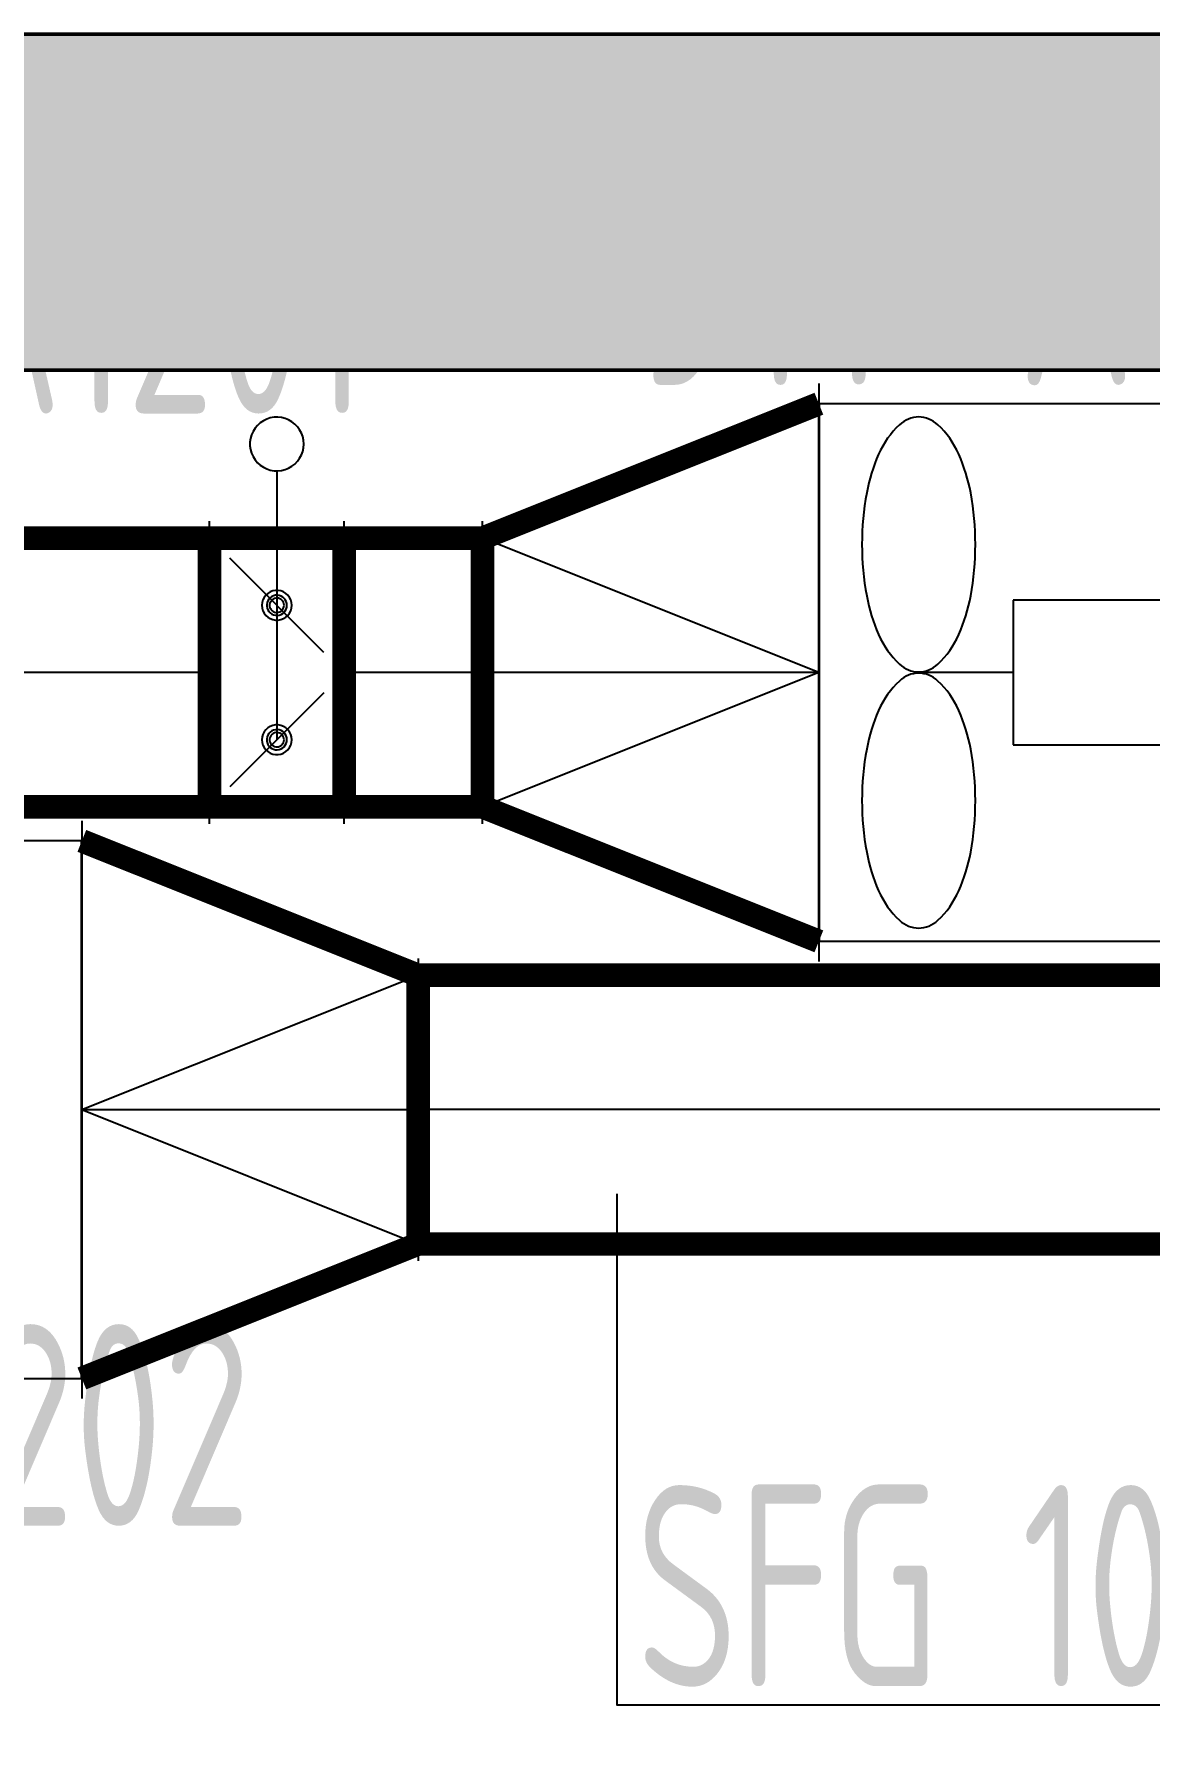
# Model space of a CAD drawing. Extents: x 4 to 13611208, y -605838 to 574722.
# Drawn here: x 13131604 to 13133263, y 412472 to 415009 of the extents above; entities that cross this region are included whole.
import ezdxf

# ---------------------------------------------------------------- set-up
doc = ezdxf.new("R2010")
doc.units = 0
doc.header["$LTSCALE"] = 1000
doc.header["$MEASUREMENT"] = 0
doc.linetypes.add('CENTER2', pattern=[28.575000000000003, 19.05, -3.175, 3.175, -3.175])
doc.linetypes.add('CONTINOUS', pattern=[0])
doc.layers.add('1-车站轮廓', color=8, linetype='CONTINOUS', lineweight=5)
for name, color, linetype in [('DUCT-X-S中心线', 5, 'CENTER2'), ('DUCT-X-S标注', 7, 'Continuous'), ('DUCT-X-S法兰', 4, 'Continuous'), ('DUCT-X-S管', 3, 'Continuous'), ('DUCT-X-S管端线', 4, 'Continuous'), ('DUCT-X-S管设备', 7, 'Continuous'), ('DUCT-X-S阀门', 7, 'Continuous'), ('填充', 8, 'Continuous')]:
    doc.layers.add(name, color=color, linetype=linetype)
doc.styles.add('67', font='gbenor.shx', dxfattribs={"width": 0.7, "bigfont": 'hztxt.shx'})

# ---------------------------------------------------------------- blocks, each defined once
blk = doc.blocks.new('$轴流风机$00000011')
for p, q in [((-500, 500), (-500, -500)), ((500, 500), (-500, 500)), ((500, -500), (500, 500)), ((-339.4800092864898, 134.6796910074772), (-339.4800092864898, -134.6796910074772)), ((87.95522044965765, 134.6796910074772), (-339.4800092864898, 134.6796910074772)), ((87.95522044965765, -134.6796910074772), (87.95522044965765, 134.6796910074772)), ((87.95522044965765, 0), (288.4946038684575, 0)), ((-339.4800092864898, -134.6796910074772), (87.95522044965765, -134.6796910074772)), ((-500, -500), (500, -500))]:
    blk.add_line(p, q)
for centre, radius, start, end in [((355.1290658579092, 328.7278263123881), 170.2906702038428, 129.1821255884627, 153.0603398671826), ((288.4946038684575, 410.4818086252635), 64.8209345055534, 90, 129.1821255884627), ((288.4946038684575, 410.4818086252635), 64.82093450552276, 50.81787441153735, 90), ((221.8601418790058, 328.7278263123881), 170.2906702037323, 26.93966013281736, 50.81787441153735), ((462.4428888200782, 274.1909822780144), 290.6672624295167, 153.0603398671826, 168.1126115914812), ((114.5463189241127, 274.1909822780144), 290.6672624295164, 11.88738840851878, 26.93966013281736), ((633.07206670288, 238.2729985965852), 465.0358888982827, 168.1126115914812, 180), ((-56.08285895868903, 238.2729985965852), 465.0358888982828, 0, 11.88738840851878), ((633.07206670288, 238.2729985965852), 465.0358888974643, 180, 191.8873884085187), ((-56.08285895868903, 238.2729985965852), 465.035888898019, 348.1126115914813, 0), ((462.4428888200782, 202.3550149151561), 290.6672624290152, 191.8873884085187, 206.9396601328174), ((114.5463189241127, 202.3550149151561), 290.6672624293529, 333.0603398671827, 348.1126115914813), ((355.1290658579092, 147.8181708826014), 170.2906702042031, 206.9396601328174, 230.8178744115374), ((221.8601418790058, 147.8181708826014), 170.2906702039885, 309.1821255884627, 333.0603398671827), ((288.4946038684575, 66.06418856972596), 64.82093450569862, 230.8178744115374, 270), ((288.4946038684575, 66.06418856972596), 64.82093450561933, 270, 309.1821255884627), ((355.1290658579092, -147.8181708826014), 170.2906702042102, 129.1821255884627, 153.0603398671826), ((288.4946038684575, -66.06418856972596), 64.82093450570038, 90, 129.1821255884627), ((288.4946038684575, -66.06418856972596), 64.82093450561933, 50.81787441153735, 90), ((221.8601418790058, -147.8181708826014), 170.290670203996, 26.93966013281736, 50.81787441153735), ((462.4428888200782, -202.3550149151561), 290.6672624290063, 153.0603398671826, 168.1126115914812), ((114.5463189241127, -202.3550149151561), 290.6672624293437, 11.88738840851878, 26.93966013281736), ((633.07206670288, -238.2729985965852), 465.0358888974643, 168.1126115914812, 180), ((-56.08285895868903, -238.2729985965852), 465.035888898019, 0, 11.88738840851878), ((633.07206670288, -238.2729985965852), 465.0358888982922, 180, 191.8873884085187), ((-56.08285895868903, -238.2729985965852), 465.0358888982919, 348.1126115914813, 0), ((462.4428888200782, -274.1909822780144), 290.6672624295167, 191.8873884085187, 206.9396601328174), ((114.5463189241127, -274.1909822780144), 290.6672624295169, 333.0603398671827, 348.1126115914813), ((355.1290658579092, -328.7278263123881), 170.2906702038428, 206.9396601328174, 230.8178744115374), ((221.8601418790058, -328.7278263123881), 170.2906702037334, 309.1821255884627, 333.0603398671827), ((288.4946038684575, -410.4818086252635), 64.82093450555568, 230.8178744115374, 270), ((288.4946038684575, -410.4818086252635), 64.82093450552276, 270, 309.1821255884627)]:
    blk.add_arc(centre, radius, start, end)
for p in [(-500, 0), (500, 0)]:
    blk.add_point(p)

msp = doc.modelspace()

# ---------------------------------------------------------------- hatches: boundary and pattern name
at = {"layer": '填充'}
h = msp.add_hatch(dxfattribs=at)
h.set_pattern_fill('钢筋混凝土', color=8, scale=50, angle=359.9999999999933, style=0)
h.set_pattern_definition([(44.99999999999328, (12621580.34526829, -396485.7291703445), (-88.38834764830804, 88.38834764832883), []), (49.99999999999328, (12621580.34526829, -396485.7291703445), (358.630091300373, -31.37606749133969), [37.5, -412.5]), (354.9999999999932, (12621580.34526829, -396485.7291703445), (-69.37566680645583, 376.096066850014), [30, -330]), (100.4513999999933, (12621610.23110829, -396488.3438403446), (289.2546908570513, 344.7197710304428), [31.87009499999994, -350.571055999999]), (46.1841999999933, (12621580.34526829, -396385.7291703445), (533.6205243128124, -82.75950716457174), [56.25, -618.75]), (96.63559999999316, (12621624.81364079, -396392.6258238446), (467.3313527744089, 487.058935450166), [47.80514399999998, -525.8564999999998]), (351.1841999999933, (12621580.34526829, -396385.7291703445), (467.3309725668709, 487.0593004626074), [45, -495]), (20.99999999999329, (12621630.34526829, -396410.7291703445), (298.4535260592072, -201.3094453327045), [37.5, -412.5]), (325.9999999999933, (12621630.34526829, -396410.7291703445), (121.6576659608335, 362.5750225234123), [30, -330]), (71.45139999999327, (12621655.21638479, -396427.5049733445), (420.1113142907639, 161.2652483549268), [31.870095, -350.571056]), (37.49999999999331, (12621580.34526829, -396485.7291703445), (6.079927658664889, 166.446926915655), [0, -326, 0, -335, 0, -331.25]), (7.499999999993239, (12621580.34526829, -396485.7291703445), (131.5347687210975, 197.2058559411647), [0, -191, 0, -318.5, 0, -126.25]), (327.4999999999932, (12621468.84526829, -396485.7291703445), (266.9112180862032, -11.27743586722124), [0, -125, 0, -390, 0, -517.5]), (317.4999999999933, (12621418.84526829, -396485.7291703445), (291.593084671199, 50.05249116612461), [0, -162.4999999999994, 0, -258.9999999999989, 0, -367.4999999999989])])
h.paths.add_polyline_path([(13129399.14108447, 413209.2224849954), (13129399.1410843, 412809.2224849954), (13128399.14110185, 412809.2224848956), (13128399.14110181, 413209.2224848956), (13128599.14109296, 413209.2224849155), (13128599.14109283, 412909.2224849954), (13129199.14109335, 412909.2224849954), (13129199.14109332, 413209.2224849755)], flags=0)
h.paths.add_polyline_path([(13126899.14109167, 411559.2224849954), (13134889.14109164, 411559.2224849954), (13134889.14109164, 411809.2224849954), (13134989.14109164, 411809.2224849954), (13134989.14109164, 411559.2224849954), (13135699.14109167, 411559.2224849954), (13135699.14109166, 414509.2224849954), (13126899.14109167, 414509.2224849954)], flags=16)
edge = h.paths.add_edge_path()
edge.add_line((13136199.14109167, 410959.2224849954), (13126399.14109167, 410959.2224849954))
edge.add_line((13126399.14109167, 410959.2224849954), (13126399.14109167, 415009.2224849954))
edge.add_line((13126399.14109167, 415009.2224849954), (13136199.14109167, 415009.2224849954))
edge.add_line((13136199.14109167, 415009.2224849954), (13136199.14109167, 410959.2224849954))
edge.add_line((13136199.14109167, 410959.2224849954), (13135599.14109166, 410959.2224849954))

# ---------------------------------------------------------------- linework, layer by layer
at = {"layer": '1-车站轮廓', "color": 8, "lineweight": 50}
for points in [[(13136199.14109167, 410959.2224849954), (13126399.14109167, 410959.2224849954), (13126399.14109167, 415009.2224849954), (13136199.14109167, 415009.2224849954), (13136199.14109167, 410959.2224849954), (13135599.14109166, 410959.2224849954)], [(13126899.14109167, 411559.2224849954), (13134889.14109164, 411559.2224849954), (13134889.14109164, 411809.2224849954), (13134989.14109164, 411809.2224849954), (13134989.14109164, 411559.2224849954), (13135699.14109167, 411559.2224849954), (13135699.14109166, 414509.2224849954), (13126899.14109167, 414509.2224849954), (13126899.14109167, 411559.2224849954)]]:
    msp.add_lwpolyline(points, dxfattribs=at)
at = {"layer": 'DUCT-X-S中心线'}
for p, q in [((13131864.56218521, 414059.2224849526), (13130474.14108517, 414059.2224851729)), ((13132270.70163495, 414059.2224849426), (13132064.96218521, 414059.2224849519)), ((13132770.90163495, 414059.2224849202), (13132270.90163495, 414059.2224849426)), ((13131674.79025547, 413408.7352397262), (13132174.79025547, 413408.7352397262)), ((13133695.76218521, 413408.7352397262), (13132174.99025547, 413408.7352397262))]:
    msp.add_line(p, q, dxfattribs=at)
at = {"layer": 'DUCT-X-S标注'}
msp.add_lwpolyline([(13132470.46218521, 413283.5964844499), (13132470.46218521, 412523.0964844499), (13134618.46218521, 412523.0964844499)], dxfattribs=at)
at = {"layer": 'DUCT-X-S法兰'}
for p, q in [((13132771.00163495, 414489.2224849202), (13132771.00163495, 413629.2224849202)), ((13131864.66218521, 413834.2224849526), (13131864.66218521, 414284.2224849526)), ((13132064.86218521, 413834.2224849519), (13132064.86218521, 414284.2224849519)), ((13132270.80163495, 413834.2224849426), (13132270.80163495, 414284.2224849426)), ((13131674.69025547, 413838.7352397262), (13131674.69025547, 412978.7352397262)), ((13132174.89025547, 413633.7352397262), (13132174.89025547, 413183.7352397262))]:
    msp.add_line(p, q, dxfattribs=at)
at = {"layer": 'DUCT-X-S法兰', "color": 18, "true_color": 0x000000}
for p in [(13131864.56218521, 414059.2224849526, 2650), (13131864.76218521, 414059.2224849526, 2650), (13132064.76218521, 414059.2224849519, 2650), (13132064.96218521, 414059.2224849519, 2650), (13132270.70163495, 414059.2224849426, 2650), (13132270.90163495, 414059.2224849426, 2650), (13132770.90163495, 414059.2224849202, 2650), (13132771.10163495, 414059.2224849202, 2650), (13131674.59025547, 413408.7352397262, 2050), (13131674.79025547, 413408.7352397262, 2050), (13132174.79025547, 413408.7352397262, 2050), (13132174.99025547, 413408.7352397262, 2050)]:
    msp.add_point(p, dxfattribs=at)
at = {"layer": 'DUCT-X-S管'}
for p, q in [((13132770.90163495, 414059.2224849202), (13132270.90163496, 414259.2224849426)), ((13132770.90163495, 414059.2224849202), (13132270.90163494, 413859.2224849426)), ((13131674.79025547, 413408.7352397262), (13132174.79025547, 413608.7352397262)), ((13131674.79025547, 413408.7352397262), (13132174.79025547, 413208.7352397262))]:
    msp.add_line(p, q, dxfattribs=at)
at = {"layer": 'DUCT-X-S管', "const_width": 35}
for points in [[(13132770.90163497, 414459.2224849202), (13132270.90163496, 414259.2224849426)], [(13131864.56218524, 414259.2224849526), (13130474.1410852, 414259.2224851729)], [(13131864.56218518, 413859.2224849526), (13131864.56218524, 414259.2224849526)], [(13131864.76218521, 414259.2224849526), (13132064.76218521, 414259.2224849519)], [(13132270.70163496, 414259.2224849426), (13132064.96218522, 414259.2224849519)], [(13132064.96218522, 414259.2224849519), (13132064.9621852, 413859.2224849519)], [(13132270.70163494, 413859.2224849426), (13132270.70163496, 414259.2224849426)], [(13130474.14108514, 413859.2224851729), (13131864.56218518, 413859.2224849526)], [(13132064.76218521, 413859.2224849519), (13131864.76218521, 413859.2224849526)], [(13132064.9621852, 413859.2224849519), (13132270.70163494, 413859.2224849426)], [(13132770.90163493, 413659.2224849202), (13132270.90163494, 413859.2224849426)], [(13131674.79025547, 413808.7352397262), (13132174.79025547, 413608.7352397262)], [(13133695.76218521, 413608.7352397262), (13132174.99025547, 413608.7352397262)], [(13132174.99025547, 413608.7352397262), (13132174.99025547, 413208.7352397262)], [(13131674.79025547, 413008.7352397262), (13132174.79025547, 413208.7352397262)], [(13132174.99025547, 413208.7352397262), (13133695.76218521, 413208.7352397262)]]:
    msp.add_lwpolyline(points, dxfattribs=at)
at = {"layer": 'DUCT-X-S管', "color": 18, "true_color": 0x000000}
for p in [(13132270.90163495, 414059.2224849426, 2650), (13132770.90163495, 414059.2224849202, 2650), (13131674.79025547, 413408.7352397262, 2050), (13132174.79025547, 413408.7352397262, 2050)]:
    msp.add_point(p, dxfattribs=at)
at = {"layer": 'DUCT-X-S管端线'}
for p, q in [((13132770.90163493, 413659.2224849202), (13132770.90163497, 414459.2224849202)), ((13132771.20163493, 413659.2224849202), (13132771.20163496, 414459.2224849202)), ((13132771.20163493, 413659.2224849202), (13132771.20163496, 414459.2224849202)), ((13131864.76218521, 414259.2224849526), (13131864.76218521, 413859.2224849526)), ((13132064.76218521, 414259.2224849519), (13132064.76218521, 413859.2224849519)), ((13132270.90163496, 414259.2224849426), (13132270.90163494, 413859.2224849426)), ((13131674.49025547, 413008.7352397262), (13131674.49025547, 413808.7352397262)), ((13131674.49025547, 413008.7352397262), (13131674.49025547, 413808.7352397262)), ((13131674.79025547, 413808.7352397262), (13131674.79025547, 413008.7352397262)), ((13132174.79025547, 413208.7352397262), (13132174.79025547, 413608.7352397262))]:
    msp.add_line(p, q, dxfattribs=at)
at = {"layer": 'DUCT-X-S阀门'}
for p, q in [((13132771.15163497, 414459.2224849202), (13132771.15163493, 413659.2224849202)), ((13132771.25163496, 414459.2224849202), (13132771.15163497, 414459.2224849202)), ((13132771.25163496, 414459.2224849202), (13132771.25163493, 413659.2224849202)), ((13131929.4442815, 414418.0013474638), (13131927.17448038, 414412.9032906854)), ((13131932.40150543, 414422.733895044), (13131929.4442815, 414418.0013474638)), ((13131935.9885932, 414427.0088197707), (13131932.40150543, 414422.733895044)), ((13131940.1357262, 414430.7429150966), (13131935.9885932, 414427.0088197707)), ((13131944.76218521, 414433.8635011037), (13131940.1357262, 414430.7429150966)), ((13131949.77792147, 414436.309839135), (13131944.76218521, 414433.8635011037)), ((13131955.08530939, 414438.0343140033), (13131949.77792147, 414436.309839135)), ((13131960.58104668, 414439.003360767), (13131955.08530939, 414438.0343140033)), ((13131966.15816508, 414439.198118033), (13131960.58104668, 414439.003360767)), ((13131971.70811232, 414438.6147950727), (13131966.15816508, 414439.198118033)), ((13131977.12286499, 414437.264745604), (13131971.70811232, 414438.6147950727)), ((13131982.29703108, 414435.1742468041), (13131977.12286499, 414437.264745604)), ((13131987.12990135, 414432.3839878544), (13131982.29703108, 414435.1742468041)), ((13131991.52740947, 414428.9482779712), (13131987.12990135, 414432.3839878544)), ((13131995.40396294, 414424.9339893396), (13131991.52740947, 414428.9482779712)), ((13131998.68410906, 414420.4192555215), (13131995.40396294, 414424.9339893396)), ((13132001.30400352, 414415.4919506751), (13131998.68410906, 414420.4192555215)), ((13131925.63628118, 414407.5389525851), (13131924.8596232, 414402.0127439021)), ((13131924.8596232, 414402.0127439021), (13131924.8596232, 414396.4322260026)), ((13131924.8596232, 414396.4322260026), (13131925.63628118, 414390.9060173196)), ((13131927.17448038, 414412.9032906854), (13131925.63628118, 414407.5389525851)), ((13132003.21265305, 414410.2479791848), (13132001.30400352, 414415.4919506751)), ((13132004.37290796, 414404.7894089905), (13132003.21265305, 414410.2479791848)), ((13132003.21265305, 414388.1969907195), (13132004.37290796, 414393.6555609137)), ((13132004.76218521, 414399.2224849521), (13132004.37290796, 414404.7894089905)), ((13132004.37290796, 414393.6555609137), (13132004.76218521, 414399.2224849521)), ((13131925.63628118, 414390.9060173196), (13131927.17448038, 414385.5416792193)), ((13131927.17448038, 414385.5416792193), (13131929.4442815, 414380.4436224409)), ((13131929.4442815, 414380.4436224409), (13131932.40150543, 414375.7110748607)), ((13131932.40150543, 414375.7110748607), (13131935.9885932, 414371.436150134)), ((13131935.9885932, 414371.436150134), (13131940.1357262, 414367.702054808)), ((13131940.1357262, 414367.702054808), (13131944.76218521, 414364.581468801)), ((13131987.12990135, 414366.06098205), (13131991.52740946, 414369.4966919331)), ((13131991.52740946, 414369.4966919331), (13131995.40396293, 414373.5109805647)), ((13131995.40396293, 414373.5109805647), (13131998.68410906, 414378.0257143828)), ((13131998.68410906, 414378.0257143828), (13132001.30400352, 414382.9530192291)), ((13132001.30400352, 414382.9530192291), (13132003.21265305, 414388.1969907195)), ((13131944.76218521, 414364.581468801), (13131949.77792147, 414362.1351307696)), ((13131949.77792147, 414362.1351307696), (13131955.08530939, 414360.4106559012)), ((13131955.08530939, 414360.4106559012), (13131960.58104668, 414359.4416091375)), ((13131960.58104668, 414359.4416091375), (13131966.15816508, 414359.2468518715)), ((13131964.76218521, 414359.2224849522), (13131964.76218521, 414259.2224849522)), ((13131966.15816508, 414359.2468518715), (13131971.70811232, 414359.8301748317)), ((13131971.70811232, 414359.8301748317), (13131977.12286498, 414361.1802243004)), ((13131977.12286498, 414361.1802243004), (13131982.29703108, 414363.2707231002)), ((13131982.29703108, 414363.2707231002), (13131987.12990135, 414366.06098205)), ((13131964.76218521, 414259.2224849522), (13131964.76218521, 414059.2224849522)), ((13132771.2123209, 414259.2224849202), (13132771.17663494, 414011.9829967158)), ((13132771.18922689, 414259.2224849202), (13132771.17663495, 414171.9829967158)), ((13132771.18243853, 414256.0609967285), (13132771.23243853, 414140.5909428906)), ((13132034.76218521, 414089.222484952), (13131894.76218521, 414229.2224849525)), ((13132771.22663495, 414198.3931582296), (13132771.17767987, 413859.2224849202)), ((13131942.98125098, 414163.2940471995), (13131942.60396517, 414159.2224849523)), ((13131944.10026038, 414167.2269572777), (13131942.98125098, 414163.2940471995)), ((13131945.92288684, 414170.8872846512), (13131944.10026038, 414167.2269572777)), ((13131948.38706302, 414174.1503812614), (13131945.92288684, 414170.8872846512)), ((13131951.40887434, 414176.9051262667), (13131948.38706302, 414174.1503812614)), ((13131950.36388051, 414163.4502086657), (13131949.82397466, 414160.6489111094)), ((13131951.42417861, 414166.0987052718), (13131950.36388051, 414163.4502086657)), ((13131954.88541665, 414179.0577101301), (13131951.40887434, 414176.9051262667)), ((13131952.96654701, 414168.4986773598), (13131951.42417861, 414166.0987052718)), ((13131954.93524052, 414170.5633836853), (13131952.96654701, 414168.4986773598)), ((13131955.22295052, 414164.1403022359), (13131954.46463388, 414162.2461188358)), ((13131958.69830046, 414180.5348291898), (13131954.88541665, 414179.0577101301)), ((13131957.25910541, 414172.2182003821), (13131954.93524052, 414170.5633836853)), ((13131956.32603996, 414165.8567429062), (13131955.22295052, 414164.1403022359)), ((13131957.73403367, 414167.3334042086), (13131956.32603996, 414165.8567429062)), ((13131959.85415115, 414173.4033180632), (13131957.25910541, 414172.2182003821)), ((13131959.39604308, 414168.5169157563), (13131957.73403367, 414167.3334042086)), ((13131962.7176826, 414181.2861819277), (13131958.69830046, 414180.5348291898)), ((13131961.25199886, 414169.3645023584), (13131959.39604308, 414168.5169157563)), ((13131962.62658603, 414174.075903488), (13131959.85415115, 414173.4033180632)), ((13131963.23482191, 414169.8455300267), (13131961.25199886, 414169.3645023584)), ((13131965.47620703, 414174.2116476666), (13131962.62658603, 414174.075903488)), ((13131966.80668782, 414181.2861819277), (13131962.7176826, 414181.2861819277)), ((13131965.27284786, 414169.9426131678), (13131963.23482191, 414169.8455300267)), ((13131967.29241712, 414169.6522429442), (13131965.27284786, 414169.9426131678)), ((13131968.30002142, 414173.8056444509), (13131965.47620703, 414174.2116476666)), ((13131970.82606996, 414180.5348291897), (13131966.80668782, 414181.2861819277)), ((13131969.22053721, 414168.9849140923), (13131967.29241712, 414169.6522429442)), ((13131970.9959692, 414172.8725678549), (13131968.30002142, 414173.8056444509)), ((13131970.98752085, 414167.9647456156), (13131969.22053721, 414168.9849140923)), ((13131974.63895378, 414179.05771013), (13131970.82606996, 414180.5348291897)), ((13131972.52950463, 414166.6286090607), (13131970.98752085, 414167.9647456156)), ((13131973.46661177, 414171.4461416978), (13131970.9959692, 414172.8725678549)), ((13131973.79075725, 414165.0247958842), (13131972.52950463, 414166.6286090607)), ((13131975.6226537, 414169.5779207374), (13131973.46661177, 414171.4461416978)), ((13131974.72569376, 414163.2112720726), (13131973.79075725, 414165.0247958842)), ((13131978.11549608, 414176.9051262666), (13131974.63895378, 414179.05771013)), ((13131977.38616999, 414167.335427347), (13131975.6226537, 414169.5779207374)), ((13131978.69342258, 414164.7997110804), (13131977.38616999, 414167.335427347)), ((13131981.13730741, 414174.1503812613), (13131978.11549608, 414176.9051262666)), ((13131979.49716396, 414162.0624193302), (13131978.69342258, 414164.7997110804)), ((13131983.60148358, 414170.8872846512), (13131981.13730741, 414174.1503812613)), ((13131985.42411005, 414167.2269572777), (13131983.60148358, 414170.8872846512)), ((13131986.54311944, 414163.2940471994), (13131985.42411005, 414167.2269572777)), ((13131986.92040525, 414159.2224849522), (13131986.54311944, 414163.2940471994)), ((13131942.60396517, 414159.2224849523), (13131942.98125098, 414155.1509227051)), ((13131942.98125098, 414155.1509227051), (13131944.10026037, 414151.2180126268)), ((13131944.10026037, 414151.2180126268), (13131945.92288684, 414147.5576852533)), ((13131945.92288684, 414147.5576852533), (13131948.38706301, 414144.2945886432)), ((13131948.38706301, 414144.2945886432), (13131951.40887434, 414141.5398436378)), ((13131949.82397466, 414160.6489111094), (13131949.82397466, 414157.7960587952)), ((13131949.82397466, 414157.7960587952), (13131950.36388051, 414154.9947612389)), ((13131950.36388051, 414154.9947612389), (13131951.42417861, 414152.3462646328)), ((13131951.40887434, 414141.5398436378), (13131954.88541664, 414139.3872597745)), ((13131951.42417861, 414152.3462646328), (13131952.96654701, 414149.9462925448)), ((13131952.96654701, 414149.9462925448), (13131954.93524052, 414147.8815862193)), ((13131954.46463388, 414162.2461188358), (13131954.07849757, 414160.242653429)), ((13131954.07849757, 414160.242653429), (13131954.07849757, 414158.2023164756)), ((13131954.07849757, 414158.2023164756), (13131954.46463388, 414156.1988510689)), ((13131954.46463388, 414156.1988510689), (13131955.22295052, 414154.3046676686)), ((13131954.88541664, 414139.3872597745), (13131958.69830046, 414137.9101407148)), ((13131954.93524052, 414147.8815862193), (13131957.25910541, 414146.2267695225)), ((13131955.22295052, 414154.3046676686), (13131956.32603996, 414152.5882269984)), ((13131956.32603996, 414152.5882269984), (13131957.73403367, 414151.1115656959)), ((13131957.25910541, 414146.2267695225), (13131959.85415115, 414145.0416518413)), ((13131957.73403367, 414151.1115656959), (13131959.39604308, 414149.9280541482)), ((13131958.69830046, 414137.9101407148), (13131962.7176826, 414137.1587879768)), ((13131959.39604308, 414149.9280541482), (13131961.25199886, 414149.0804675461)), ((13131959.85415115, 414145.0416518413), (13131962.62658603, 414144.3690664165)), ((13131961.25199886, 414149.0804675461), (13131963.23482191, 414148.5994398779)), ((13131962.62658603, 414144.3690664165), (13131965.47620703, 414144.2333222379)), ((13131963.23482191, 414148.5994398779), (13131965.27284786, 414148.5023567367)), ((13131964.76218521, 414159.2224849522), (13131964.76218521, 413959.2224849522)), ((13131965.27284786, 414148.5023567367), (13131967.29241712, 414148.7927269603)), ((13131965.47620703, 414144.2333222379), (13131968.30002142, 414144.6393254536)), ((13131966.80668782, 414137.1587879768), (13131970.82606996, 414137.9101407147)), ((13131967.29241712, 414148.7927269603), (13131969.22053721, 414149.4600558121)), ((13131968.30002142, 414144.6393254536), (13131970.9959692, 414145.5724020496)), ((13131969.22053721, 414149.4600558121), (13131970.98752085, 414150.4802242888)), ((13131970.82606996, 414137.9101407147), (13131974.63895378, 414139.3872597744)), ((13131970.98752085, 414150.4802242888), (13131972.52950463, 414151.8163608437)), ((13131970.9959692, 414145.5724020496), (13131973.46661177, 414146.9988282067)), ((13131972.52950463, 414151.8163608437), (13131973.79075725, 414153.4201740203)), ((13131973.46661177, 414146.9988282067), (13131975.6226537, 414148.8670491669)), ((13131973.79075725, 414153.4201740203), (13131974.72569376, 414155.2336978317)), ((13131974.63895378, 414139.3872597744), (13131978.11549608, 414141.5398436378)), ((13131975.30052311, 414161.253583102), (13131974.72569376, 414163.2112720726)), ((13131974.72569376, 414155.2336978317), (13131975.30052311, 414157.1913868024)), ((13131975.49446946, 414159.2224849522), (13131975.30052311, 414161.253583102)), ((13131975.30052311, 414157.1913868024), (13131975.49446946, 414159.2224849522)), ((13131975.6226537, 414148.8670491669), (13131977.38616999, 414151.1095425573)), ((13131977.38616999, 414151.1095425573), (13131978.69342258, 414153.645258824)), ((13131978.11549608, 414141.5398436378), (13131981.13730741, 414144.2945886431)), ((13131978.69342258, 414153.645258824), (13131979.49716396, 414156.3825505742)), ((13131979.76834481, 414159.2224849522), (13131979.49716396, 414162.0624193302)), ((13131979.49716396, 414156.3825505742), (13131979.76834481, 414159.2224849522)), ((13131981.13730741, 414144.2945886431), (13131983.60148358, 414147.5576852533)), ((13131983.60148358, 414147.5576852533), (13131985.42411005, 414151.2180126267)), ((13131985.42411005, 414151.2180126267), (13131986.54311944, 414155.150922705)), ((13131986.54311944, 414155.150922705), (13131986.92040525, 414159.2224849522)), ((13131962.7176826, 414137.1587879768), (13131966.80668782, 414137.1587879768)), ((13132771.17663495, 414133.5238698465), (13132771.22663495, 414018.0538160086)), ((13132771.22663495, 414038.3931582296), (13132771.20077388, 413859.2224849202)), ((13132034.76218521, 414029.222484952), (13131894.76218521, 413889.2224849525)), ((13132771.17257244, 414004.0264987114), (13132771.22257244, 413888.5564448735)), ((13131942.98125098, 413963.2940471995), (13131942.60396517, 413959.2224849523)), ((13131944.10026038, 413967.2269572777), (13131942.98125098, 413963.2940471995)), ((13131945.92288684, 413970.8872846512), (13131944.10026038, 413967.2269572777)), ((13131948.38706302, 413974.1503812614), (13131945.92288684, 413970.8872846512)), ((13131951.40887434, 413976.9051262667), (13131948.38706302, 413974.1503812614)), ((13131950.36388051, 413963.4502086657), (13131949.82397466, 413960.6489111094)), ((13131949.82397466, 413960.6489111094), (13131949.82397466, 413957.7960587952)), ((13131951.42417861, 413966.0987052718), (13131950.36388051, 413963.4502086657)), ((13131954.88541665, 413979.0577101301), (13131951.40887434, 413976.9051262667)), ((13131952.96654701, 413968.4986773598), (13131951.42417861, 413966.0987052718)), ((13131954.93524052, 413970.5633836853), (13131952.96654701, 413968.4986773598)), ((13131954.46463388, 413962.2461188358), (13131954.07849757, 413960.242653429)), ((13131955.22295052, 413964.1403022359), (13131954.46463388, 413962.2461188358)), ((13131958.69830046, 413980.5348291898), (13131954.88541665, 413979.0577101301)), ((13131957.25910541, 413972.2182003821), (13131954.93524052, 413970.5633836853)), ((13131956.32603996, 413965.8567429062), (13131955.22295052, 413964.1403022359)), ((13131957.73403367, 413967.3334042086), (13131956.32603996, 413965.8567429062)), ((13131959.85415115, 413973.4033180632), (13131957.25910541, 413972.2182003821)), ((13131959.39604308, 413968.5169157563), (13131957.73403367, 413967.3334042086)), ((13131962.7176826, 413981.2861819277), (13131958.69830046, 413980.5348291898)), ((13131961.25199886, 413969.3645023584), (13131959.39604308, 413968.5169157563)), ((13131962.62658603, 413974.075903488), (13131959.85415115, 413973.4033180632)), ((13131963.23482191, 413969.8455300267), (13131961.25199886, 413969.3645023584)), ((13131965.47620703, 413974.2116476666), (13131962.62658603, 413974.075903488)), ((13131966.80668782, 413981.2861819277), (13131962.7176826, 413981.2861819277)), ((13131965.27284786, 413969.9426131678), (13131963.23482191, 413969.8455300267)), ((13131967.29241712, 413969.6522429442), (13131965.27284786, 413969.9426131678)), ((13131968.30002142, 413973.8056444509), (13131965.47620703, 413974.2116476666)), ((13131970.82606996, 413980.5348291897), (13131966.80668782, 413981.2861819277)), ((13131969.22053721, 413968.9849140923), (13131967.29241712, 413969.6522429442)), ((13131970.9959692, 413972.8725678549), (13131968.30002142, 413973.8056444509)), ((13131970.98752085, 413967.9647456156), (13131969.22053721, 413968.9849140923)), ((13131974.63895378, 413979.05771013), (13131970.82606996, 413980.5348291897)), ((13131972.52950463, 413966.6286090607), (13131970.98752085, 413967.9647456156)), ((13131973.46661177, 413971.4461416978), (13131970.9959692, 413972.8725678549)), ((13131973.79075725, 413965.0247958842), (13131972.52950463, 413966.6286090607)), ((13131975.6226537, 413969.5779207374), (13131973.46661177, 413971.4461416978)), ((13131974.72569376, 413963.2112720726), (13131973.79075725, 413965.0247958842)), ((13131978.11549608, 413976.9051262666), (13131974.63895378, 413979.05771013)), ((13131975.30052311, 413961.253583102), (13131974.72569376, 413963.2112720726)), ((13131975.49446946, 413959.2224849522), (13131975.30052311, 413961.253583102)), ((13131977.38616999, 413967.335427347), (13131975.6226537, 413969.5779207374)), ((13131978.69342258, 413964.7997110804), (13131977.38616999, 413967.335427347)), ((13131981.13730741, 413974.1503812613), (13131978.11549608, 413976.9051262666)), ((13131979.49716396, 413962.0624193302), (13131978.69342258, 413964.7997110804)), ((13131979.76834481, 413959.2224849522), (13131979.49716396, 413962.0624193302)), ((13131983.60148358, 413970.8872846512), (13131981.13730741, 413974.1503812613)), ((13131985.42411005, 413967.2269572777), (13131983.60148358, 413970.8872846512)), ((13131986.54311944, 413963.2940471994), (13131985.42411005, 413967.2269572777)), ((13131986.92040525, 413959.2224849522), (13131986.54311944, 413963.2940471994)), ((13131942.60396517, 413959.2224849523), (13131942.98125098, 413955.1509227051)), ((13131942.98125098, 413955.1509227051), (13131944.10026037, 413951.2180126268)), ((13131944.10026037, 413951.2180126268), (13131945.92288684, 413947.5576852533)), ((13131945.92288684, 413947.5576852533), (13131948.38706301, 413944.2945886432)), ((13131948.38706301, 413944.2945886432), (13131951.40887434, 413941.5398436378)), ((13131949.82397466, 413957.7960587952), (13131950.36388051, 413954.9947612389)), ((13131950.36388051, 413954.9947612389), (13131951.42417861, 413952.3462646328)), ((13131951.40887434, 413941.5398436378), (13131954.88541664, 413939.3872597745)), ((13131951.42417861, 413952.3462646328), (13131952.96654701, 413949.9462925448)), ((13131952.96654701, 413949.9462925448), (13131954.93524052, 413947.8815862193)), ((13131954.07849757, 413960.242653429), (13131954.07849757, 413958.2023164756)), ((13131954.07849757, 413958.2023164756), (13131954.46463388, 413956.1988510689)), ((13131954.46463388, 413956.1988510689), (13131955.22295052, 413954.3046676686)), ((13131954.88541664, 413939.3872597745), (13131958.69830046, 413937.9101407148)), ((13131954.93524052, 413947.8815862193), (13131957.25910541, 413946.2267695225)), ((13131955.22295052, 413954.3046676686), (13131956.32603996, 413952.5882269984)), ((13131956.32603996, 413952.5882269984), (13131957.73403367, 413951.1115656959)), ((13131957.25910541, 413946.2267695225), (13131959.85415115, 413945.0416518413)), ((13131957.73403367, 413951.1115656959), (13131959.39604308, 413949.9280541482)), ((13131958.69830046, 413937.9101407148), (13131962.7176826, 413937.1587879768)), ((13131959.39604308, 413949.9280541482), (13131961.25199886, 413949.0804675461)), ((13131959.85415115, 413945.0416518413), (13131962.62658603, 413944.3690664165)), ((13131961.25199886, 413949.0804675461), (13131963.23482191, 413948.5994398779)), ((13131962.62658603, 413944.3690664165), (13131965.47620703, 413944.2333222379)), ((13131962.7176826, 413937.1587879768), (13131966.80668782, 413937.1587879768)), ((13131963.23482191, 413948.5994398779), (13131965.27284786, 413948.5023567367)), ((13131965.27284786, 413948.5023567367), (13131967.29241712, 413948.7927269603)), ((13131965.47620703, 413944.2333222379), (13131968.30002142, 413944.6393254536)), ((13131966.80668782, 413937.1587879768), (13131970.82606996, 413937.9101407147)), ((13131967.29241712, 413948.7927269603), (13131969.22053721, 413949.4600558121)), ((13131968.30002142, 413944.6393254536), (13131970.9959692, 413945.5724020496)), ((13131969.22053721, 413949.4600558121), (13131970.98752085, 413950.4802242888)), ((13131970.82606996, 413937.9101407147), (13131974.63895378, 413939.3872597744)), ((13131970.98752085, 413950.4802242888), (13131972.52950463, 413951.8163608437)), ((13131970.9959692, 413945.5724020496), (13131973.46661177, 413946.9988282067)), ((13131972.52950463, 413951.8163608437), (13131973.79075725, 413953.4201740203)), ((13131973.46661177, 413946.9988282067), (13131975.6226537, 413948.8670491669)), ((13131973.79075725, 413953.4201740203), (13131974.72569376, 413955.2336978317)), ((13131974.63895378, 413939.3872597744), (13131978.11549608, 413941.5398436378)), ((13131974.72569376, 413955.2336978317), (13131975.30052311, 413957.1913868024)), ((13131975.30052311, 413957.1913868024), (13131975.49446946, 413959.2224849522)), ((13131975.6226537, 413948.8670491669), (13131977.38616999, 413951.1095425573)), ((13131977.38616999, 413951.1095425573), (13131978.69342258, 413953.645258824)), ((13131978.11549608, 413941.5398436378), (13131981.13730741, 413944.2945886431)), ((13131978.69342258, 413953.645258824), (13131979.49716396, 413956.3825505742)), ((13131979.49716396, 413956.3825505742), (13131979.76834481, 413959.2224849522)), ((13131981.13730741, 413944.2945886431), (13131983.60148358, 413947.5576852533)), ((13131983.60148358, 413947.5576852533), (13131985.42411005, 413951.2180126267)), ((13131985.42411005, 413951.2180126267), (13131986.54311944, 413955.150922705)), ((13131986.54311944, 413955.150922705), (13131986.92040525, 413959.2224849522)), ((13131674.44025547, 413808.7352397262), (13131674.44025547, 413008.7352397262)), ((13131674.54025547, 413808.7352397262), (13131674.44025547, 413808.7352397262)), ((13131674.54025547, 413808.7352397262), (13131674.54025547, 413008.7352397262)), ((13132771.15163493, 413659.2224849202), (13132771.25163493, 413659.2224849202)), ((13131674.50094141, 413608.7352397262), (13131674.46525547, 413361.4957515218)), ((13131674.4778474, 413608.7352397262), (13131674.46525547, 413521.4957515218)), ((13131674.47105904, 413605.5737515346), (13131674.52105904, 413490.1036976966)), ((13131674.51525547, 413547.9059130356), (13131674.4663004, 413208.7352397262)), ((13131674.46525547, 413483.0366246525), (13131674.51525547, 413367.5665708146)), ((13131674.51525547, 413387.9059130356), (13131674.48939441, 413208.7352397262)), ((13131674.46119297, 413353.5392535175), (13131674.51119296, 413238.0691996795)), ((13131674.44025547, 413008.7352397262), (13131674.54025547, 413008.7352397262))]:
    msp.add_line(p, q, dxfattribs=at)

# ---------------------------------------------------------------- block references
at = {"layer": 'DUCT-X-S管设备', "xscale": 0.7000000000000001, "yscale": 0.8, "zscale": 800}
for p, rotation in [((13133121.30163495, 414059.2224849044, 2650), 179.9999999974231), ((13131324.39025547, 413408.7352397262, 2050), 180)]:
    msp.add_blockref('$轴流风机$00000011', p, dxfattribs=dict(at, rotation=rotation))

# ---------------------------------------------------------------- texts
at = {"layer": 'DUCT-X-S标注', "style": '67', "width": 0.75}
for s, p in [('JYF-A1201', (13132511.09127879, 414487.2345683779, 3450)), ('D-A1201', (13131176.93150616, 414444.5964843318, 3450)), ('JYF-A1202', (13130707.96218521, 412789.5964844499)), ('SFG 1000*400(1.60)', (13132498.96218521, 412550.0964844499))]:
    msp.add_text(s, height=300, dxfattribs=at).set_placement(p)

doc.saveas('drawing.dxf')
